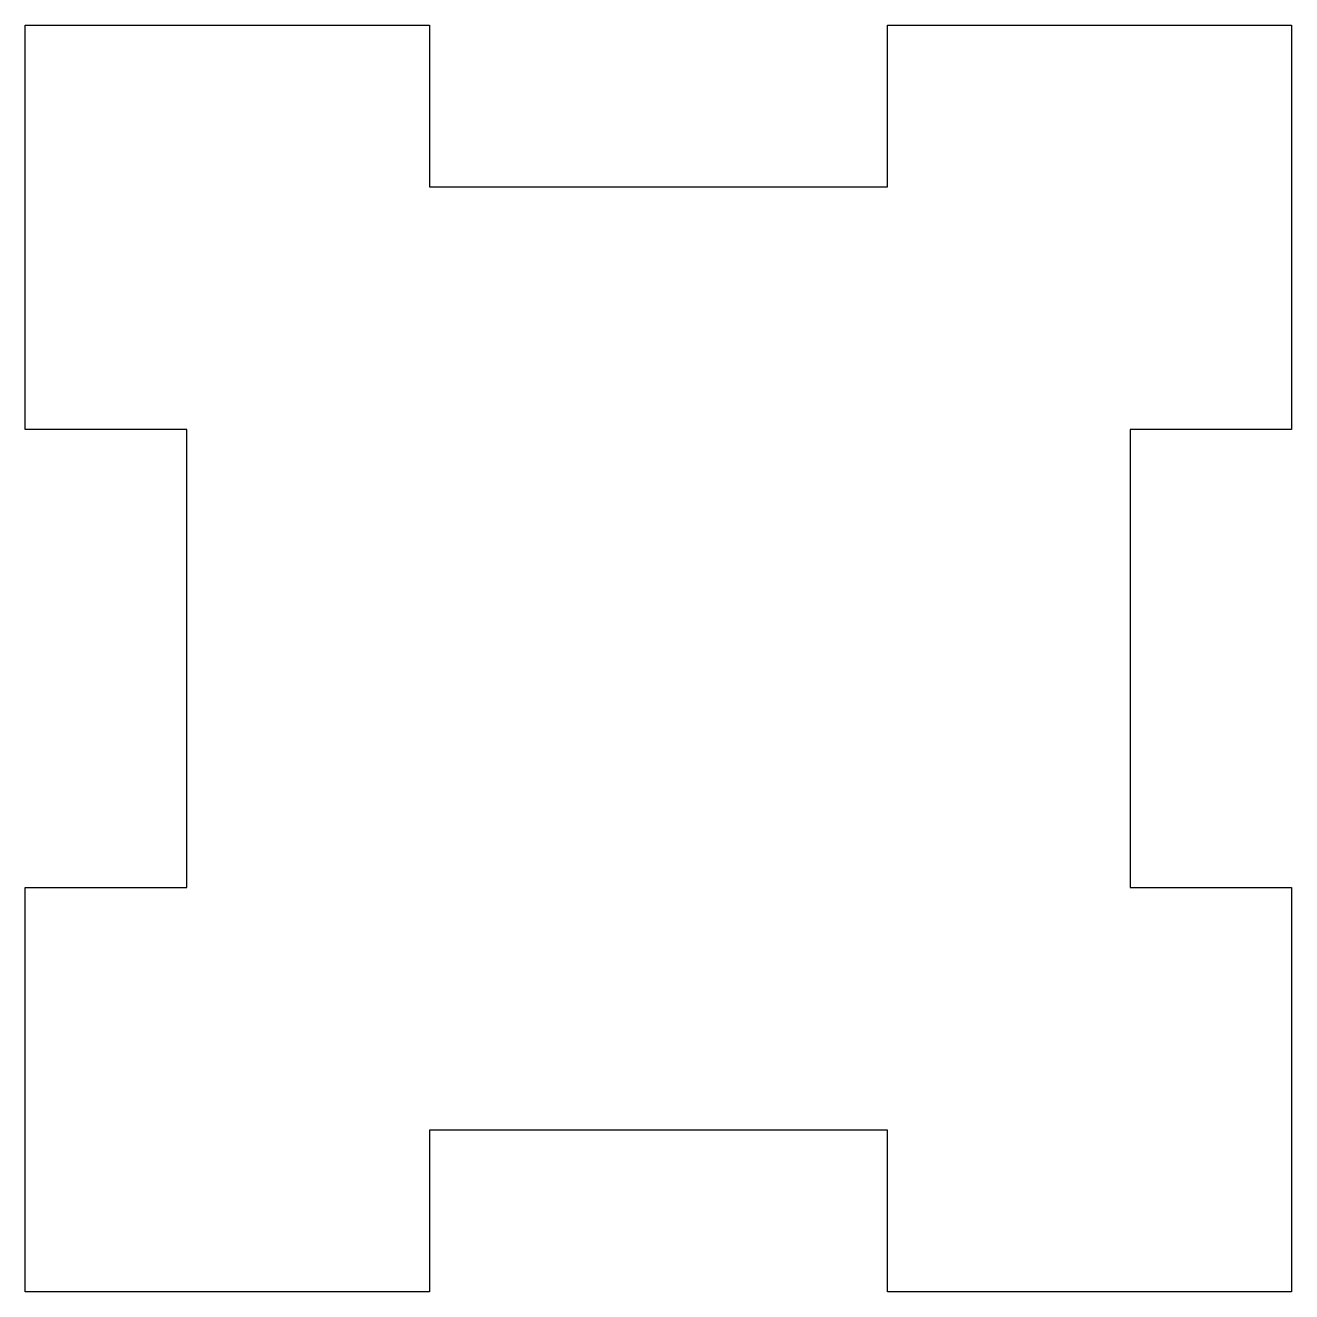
# Model space of a CAD drawing. Extents: x 23.2 to 117.2, y 19.8 to 113.8.
import ezdxf

# ---------------------------------------------------------------- set-up
doc = ezdxf.new("R2010")
doc.units = 0
doc.layers.add('CUT_LAST', color=18, linetype='CONTINUOUS')

msp = doc.modelspace()

# ---------------------------------------------------------------- linework, layer by layer
at = {"layer": 'CUT_LAST'}
msp.add_lwpolyline([(35.234, 69.477), (35.234, 83.807), (23.234, 83.807), (23.234, 113.807), (53.234, 113.807), (53.234, 101.807), (69.279, 101.807), (74.966, 101.807), (87.234, 101.807), (87.234, 113.807), (117.234, 113.807), (117.234, 83.807), (105.234, 83.807), (105.234, 69.477), (105.234, 58.791), (105.234, 49.807), (117.234, 49.807), (117.234, 19.807), (87.234, 19.807), (87.234, 31.807), (74.966, 31.807), (69.279, 31.807), (53.234, 31.807), (53.234, 19.807), (23.234, 19.807), (23.234, 49.807), (35.234, 49.807), (35.234, 58.791)], close=True, dxfattribs=at)

doc.saveas('drawing.dxf')
